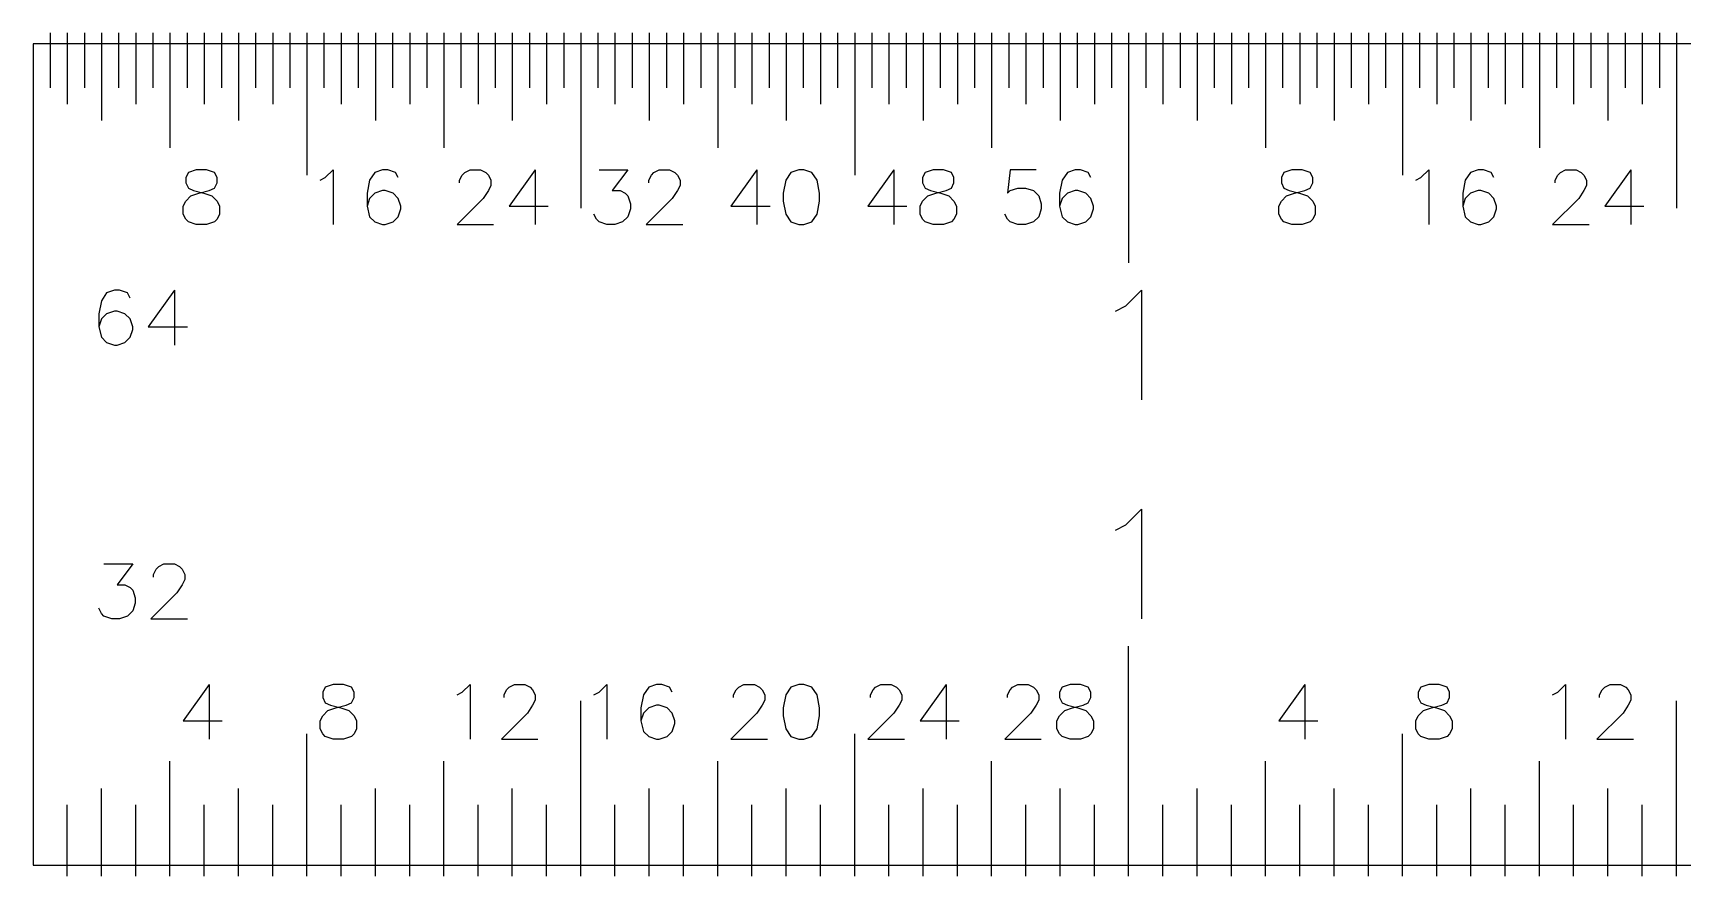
# Model space of a CAD drawing. Header units: inches. Extents: x 0 to 6, y -0.01 to 0.76.
# Drawn here: x 0 to 1.506, y -0.01 to 0.76 of the extents above; entities that cross this region are included whole.
import ezdxf

# ---------------------------------------------------------------- set-up
doc = ezdxf.new("R2010")
doc.units = ezdxf.units.IN
doc.header["$MEASUREMENT"] = 0
doc.layers.add('ENGRAVE', color=1, linetype='Continuous')
doc.layers.add('OUTLINE', color=8, linetype='Continuous')

msp = doc.modelspace()

# ---------------------------------------------------------------- linework, layer by layer
at = {"layer": 'ENGRAVE'}
for points in [[(0.0156, 0.76), (0.0156, 0.71)], [(0.0312, 0.76), (0.0312, 0.695)], [(0.0469, 0.76), (0.0469, 0.71)], [(0.0625, 0.76), (0.0625, 0.68)], [(0.0781, 0.76), (0.0781, 0.71)], [(0.0938, 0.76), (0.0938, 0.695)], [(0.1094, 0.76), (0.1094, 0.71)], [(0.125, 0.76), (0.125, 0.655)], [(0.1406, 0.76), (0.1406, 0.71)], [(0.1562, 0.76), (0.1562, 0.695)], [(0.1719, 0.76), (0.1719, 0.71)], [(0.1875, 0.76), (0.1875, 0.68)], [(0.2031, 0.76), (0.2031, 0.71)], [(0.2188, 0.76), (0.2188, 0.695)], [(0.2344, 0.76), (0.2344, 0.71)], [(0.25, 0.76), (0.25, 0.63)], [(0.2656, 0.76), (0.2656, 0.71)], [(0.2812, 0.76), (0.2812, 0.695)], [(0.2969, 0.76), (0.2969, 0.71)], [(0.3125, 0.76), (0.3125, 0.68)], [(0.3281, 0.76), (0.3281, 0.71)], [(0.3438, 0.76), (0.3438, 0.695)], [(0.3594, 0.76), (0.3594, 0.71)], [(0.375, 0.76), (0.375, 0.655)], [(0.3906, 0.76), (0.3906, 0.71)], [(0.4062, 0.76), (0.4062, 0.695)], [(0.4219, 0.76), (0.4219, 0.71)], [(0.4375, 0.76), (0.4375, 0.68)], [(0.4531, 0.76), (0.4531, 0.71)], [(0.4688, 0.76), (0.4688, 0.695)], [(0.4844, 0.76), (0.4844, 0.71)], [(0.5, 0.76), (0.5, 0.6)], [(0.5156, 0.76), (0.5156, 0.71)], [(0.5312, 0.76), (0.5312, 0.695)], [(0.5469, 0.76), (0.5469, 0.71)], [(0.5625, 0.76), (0.5625, 0.68)], [(0.5781, 0.76), (0.5781, 0.71)], [(0.5938, 0.76), (0.5938, 0.695)], [(0.6094, 0.76), (0.6094, 0.71)], [(0.625, 0.76), (0.625, 0.655)], [(0.6406, 0.76), (0.6406, 0.71)], [(0.6562, 0.76), (0.6562, 0.695)], [(0.6719, 0.76), (0.6719, 0.71)], [(0.6875, 0.76), (0.6875, 0.68)], [(0.7031, 0.76), (0.7031, 0.71)], [(0.7188, 0.76), (0.7188, 0.695)], [(0.7344, 0.76), (0.7344, 0.71)], [(0.75, 0.76), (0.75, 0.63)], [(0.7656, 0.76), (0.7656, 0.71)], [(0.7812, 0.76), (0.7812, 0.695)], [(0.7969, 0.76), (0.7969, 0.71)], [(0.8125, 0.76), (0.8125, 0.68)], [(0.8281, 0.76), (0.8281, 0.71)], [(0.8438, 0.76), (0.8438, 0.695)], [(0.8594, 0.76), (0.8594, 0.71)], [(0.875, 0.76), (0.875, 0.655)], [(0.8906, 0.76), (0.8906, 0.71)], [(0.9062, 0.76), (0.9062, 0.695)], [(0.9219, 0.76), (0.9219, 0.71)], [(0.9375, 0.76), (0.9375, 0.68)], [(0.9531, 0.76), (0.9531, 0.71)], [(0.9688, 0.76), (0.9688, 0.695)], [(0.9844, 0.76), (0.9844, 0.71)], [(1, 0.76), (1, 0.55)], [(1.0156, 0.76), (1.0156, 0.71)], [(1.0312, 0.76), (1.0312, 0.695)], [(1.0469, 0.76), (1.0469, 0.71)], [(1.0625, 0.76), (1.0625, 0.68)], [(1.0781, 0.76), (1.0781, 0.71)], [(1.0938, 0.76), (1.0938, 0.695)], [(1.1094, 0.76), (1.1094, 0.71)], [(1.125, 0.76), (1.125, 0.655)], [(1.1406, 0.76), (1.1406, 0.71)], [(1.1562, 0.76), (1.1562, 0.695)], [(1.1719, 0.76), (1.1719, 0.71)], [(1.1875, 0.76), (1.1875, 0.68)], [(1.2031, 0.76), (1.2031, 0.71)], [(1.2188, 0.76), (1.2188, 0.695)], [(1.2344, 0.76), (1.2344, 0.71)], [(1.25, 0.76), (1.25, 0.63)], [(1.2656, 0.76), (1.2656, 0.71)], [(1.2812, 0.76), (1.2812, 0.695)], [(1.2969, 0.76), (1.2969, 0.71)], [(1.3125, 0.76), (1.3125, 0.68)], [(1.3281, 0.76), (1.3281, 0.71)], [(1.3438, 0.76), (1.3438, 0.695)], [(1.3594, 0.76), (1.3594, 0.71)], [(1.375, 0.76), (1.375, 0.655)], [(1.3906, 0.76), (1.3906, 0.71)], [(1.4062, 0.76), (1.4062, 0.695)], [(1.4219, 0.76), (1.4219, 0.71)], [(1.4375, 0.76), (1.4375, 0.68)], [(1.4531, 0.76), (1.4531, 0.71)], [(1.4688, 0.76), (1.4688, 0.695)], [(1.4844, 0.76), (1.4844, 0.71)], [(1.5, 0.76), (1.5, 0.6)], [(0.1418, 0.6326), (0.1394, 0.6279)], [(0.1489, 0.635), (0.1418, 0.6326)], [(0.1584, 0.635), (0.1489, 0.635)], [(0.1656, 0.6326), (0.1584, 0.635)], [(0.168, 0.6279), (0.1656, 0.6326)], [(0.2668, 0.6279), (0.2739, 0.635)], [(0.2739, 0.635), (0.2739, 0.585)], [(0.312, 0.6326), (0.3072, 0.6255)], [(0.3191, 0.635), (0.312, 0.6326)], [(0.3239, 0.635), (0.3191, 0.635)], [(0.331, 0.6326), (0.3239, 0.635)], [(0.3334, 0.6279), (0.331, 0.6326)], [(0.3918, 0.6302), (0.3941, 0.6326)], [(0.3941, 0.6326), (0.3989, 0.635)], [(0.3989, 0.635), (0.4084, 0.635)], [(0.4084, 0.635), (0.4132, 0.6326)], [(0.4132, 0.6326), (0.4156, 0.6302)], [(0.4584, 0.635), (0.4346, 0.6017)], [(0.4584, 0.635), (0.4584, 0.585)], [(0.5168, 0.635), (0.543, 0.635)], [(0.543, 0.635), (0.5287, 0.616)], [(0.5644, 0.6302), (0.5668, 0.6326)], [(0.5668, 0.6326), (0.5715, 0.635)], [(0.5715, 0.635), (0.581, 0.635)], [(0.581, 0.635), (0.5858, 0.6326)], [(0.5858, 0.6326), (0.5882, 0.6302)], [(0.6608, 0.635), (0.637, 0.6017)], [(0.6608, 0.635), (0.6608, 0.585)], [(0.6918, 0.6326), (0.687, 0.6255)], [(0.6989, 0.635), (0.6918, 0.6326)], [(0.7037, 0.635), (0.6989, 0.635)], [(0.7108, 0.6326), (0.7037, 0.635)], [(0.7156, 0.6255), (0.7108, 0.6326)], [(0.7858, 0.635), (0.762, 0.6017)], [(0.7858, 0.635), (0.7858, 0.585)], [(0.8144, 0.6326), (0.812, 0.6279)], [(0.8215, 0.635), (0.8144, 0.6326)], [(0.831, 0.635), (0.8215, 0.635)], [(0.8382, 0.6326), (0.831, 0.635)], [(0.8406, 0.6279), (0.8382, 0.6326)], [(0.8918, 0.635), (0.8894, 0.6136)], [(0.9156, 0.635), (0.8918, 0.635)], [(0.9441, 0.6326), (0.9394, 0.6255)], [(0.9513, 0.635), (0.9441, 0.6326)], [(0.956, 0.635), (0.9513, 0.635)], [(0.9632, 0.6326), (0.956, 0.635)], [(0.9656, 0.6279), (0.9632, 0.6326)], [(1.1418, 0.6326), (1.1394, 0.6279)], [(1.1489, 0.635), (1.1418, 0.6326)], [(1.1584, 0.635), (1.1489, 0.635)], [(1.1656, 0.6326), (1.1584, 0.635)], [(1.168, 0.6279), (1.1656, 0.6326)], [(1.2668, 0.6279), (1.2739, 0.635)], [(1.2739, 0.635), (1.2739, 0.585)], [(1.312, 0.6326), (1.3072, 0.6255)], [(1.3191, 0.635), (1.312, 0.6326)], [(1.3239, 0.635), (1.3191, 0.635)], [(1.331, 0.6326), (1.3239, 0.635)], [(1.3334, 0.6279), (1.331, 0.6326)], [(1.3918, 0.6302), (1.3941, 0.6326)], [(1.3941, 0.6326), (1.3989, 0.635)], [(1.3989, 0.635), (1.4084, 0.635)], [(1.4084, 0.635), (1.4132, 0.6326)], [(1.4132, 0.6326), (1.4156, 0.6302)], [(1.4584, 0.635), (1.4346, 0.6017)], [(1.4584, 0.635), (1.4584, 0.585)], [(0.1394, 0.6279), (0.1394, 0.6231)], [(0.1394, 0.6231), (0.1418, 0.6183)], [(0.1418, 0.6183), (0.1465, 0.616)], [(0.1608, 0.616), (0.1656, 0.6183)], [(0.1656, 0.6183), (0.168, 0.6231)], [(0.168, 0.6231), (0.168, 0.6279)], [(0.262, 0.6255), (0.2668, 0.6279)], [(0.3072, 0.6255), (0.3049, 0.6136)], [(0.3894, 0.6255), (0.3918, 0.6302)], [(0.3894, 0.6231), (0.3894, 0.6255)], [(0.4156, 0.6302), (0.418, 0.6255)], [(0.418, 0.6207), (0.4156, 0.616)], [(0.418, 0.6255), (0.418, 0.6207)], [(0.562, 0.6255), (0.5644, 0.6302)], [(0.562, 0.6231), (0.562, 0.6255)], [(0.5882, 0.6302), (0.5906, 0.6255)], [(0.5906, 0.6207), (0.5882, 0.616)], [(0.5906, 0.6255), (0.5906, 0.6207)], [(0.687, 0.6255), (0.6846, 0.6136)], [(0.718, 0.6136), (0.7156, 0.6255)], [(0.812, 0.6279), (0.812, 0.6231)], [(0.812, 0.6231), (0.8144, 0.6183)], [(0.8144, 0.6183), (0.8191, 0.616)], [(0.8334, 0.616), (0.8382, 0.6183)], [(0.8382, 0.6183), (0.8406, 0.6231)], [(0.8406, 0.6231), (0.8406, 0.6279)], [(0.8918, 0.616), (0.8989, 0.6183)], [(0.8989, 0.6183), (0.906, 0.6183)], [(0.906, 0.6183), (0.9132, 0.616)], [(0.9394, 0.6255), (0.937, 0.6136)], [(1.1394, 0.6279), (1.1394, 0.6231)], [(1.1394, 0.6231), (1.1418, 0.6183)], [(1.1418, 0.6183), (1.1465, 0.616)], [(1.1608, 0.616), (1.1656, 0.6183)], [(1.1656, 0.6183), (1.168, 0.6231)], [(1.168, 0.6231), (1.168, 0.6279)], [(1.262, 0.6255), (1.2668, 0.6279)], [(1.3072, 0.6255), (1.3049, 0.6136)], [(1.3894, 0.6255), (1.3918, 0.6302)], [(1.3894, 0.6231), (1.3894, 0.6255)], [(1.4156, 0.6302), (1.418, 0.6255)], [(1.418, 0.6207), (1.4156, 0.616)], [(1.418, 0.6255), (1.418, 0.6207)], [(0.137, 0.6017), (0.1394, 0.6064)], [(0.1394, 0.6064), (0.1441, 0.6112)], [(0.1441, 0.6112), (0.1513, 0.6136)], [(0.1465, 0.616), (0.156, 0.6136)], [(0.1513, 0.6136), (0.1608, 0.616)], [(0.156, 0.6136), (0.1632, 0.6112)], [(0.1632, 0.6112), (0.168, 0.6064)], [(0.168, 0.6064), (0.1703, 0.6017)], [(0.3049, 0.6136), (0.3049, 0.6017)], [(0.3072, 0.6088), (0.3049, 0.6017)], [(0.312, 0.6136), (0.3072, 0.6088)], [(0.3191, 0.616), (0.312, 0.6136)], [(0.3215, 0.616), (0.3191, 0.616)], [(0.3287, 0.6136), (0.3215, 0.616)], [(0.3334, 0.6088), (0.3287, 0.6136)], [(0.3358, 0.6017), (0.3334, 0.6088)], [(0.4108, 0.6088), (0.387, 0.585)], [(0.4156, 0.616), (0.4108, 0.6088)], [(0.5287, 0.616), (0.5358, 0.616)], [(0.5358, 0.616), (0.5406, 0.6136)], [(0.5406, 0.6136), (0.543, 0.6112)], [(0.543, 0.6112), (0.5453, 0.604)], [(0.5453, 0.604), (0.5453, 0.5993)], [(0.5834, 0.6088), (0.5596, 0.585)], [(0.5882, 0.616), (0.5834, 0.6088)], [(0.6846, 0.6136), (0.6846, 0.6064)], [(0.6846, 0.6064), (0.687, 0.5945)], [(0.7156, 0.5945), (0.718, 0.6064)], [(0.718, 0.6064), (0.718, 0.6136)], [(0.8096, 0.6017), (0.812, 0.6064)], [(0.812, 0.6064), (0.8168, 0.6112)], [(0.8168, 0.6112), (0.8239, 0.6136)], [(0.8191, 0.616), (0.8287, 0.6136)], [(0.8239, 0.6136), (0.8334, 0.616)], [(0.8287, 0.6136), (0.8358, 0.6112)], [(0.8358, 0.6112), (0.8406, 0.6064)], [(0.8406, 0.6064), (0.843, 0.6017)], [(0.8894, 0.6136), (0.8918, 0.616)], [(0.9132, 0.616), (0.918, 0.6112)], [(0.918, 0.6112), (0.9203, 0.604)], [(0.9203, 0.604), (0.9203, 0.5993)], [(0.937, 0.6136), (0.937, 0.6017)], [(0.9394, 0.6088), (0.937, 0.6017)], [(0.9441, 0.6136), (0.9394, 0.6088)], [(0.9513, 0.616), (0.9441, 0.6136)], [(0.9537, 0.616), (0.9513, 0.616)], [(0.9608, 0.6136), (0.9537, 0.616)], [(0.9656, 0.6088), (0.9608, 0.6136)], [(0.968, 0.6017), (0.9656, 0.6088)], [(1.137, 0.6017), (1.1394, 0.6064)], [(1.1394, 0.6064), (1.1441, 0.6112)], [(1.1441, 0.6112), (1.1513, 0.6136)], [(1.1465, 0.616), (1.156, 0.6136)], [(1.1513, 0.6136), (1.1608, 0.616)], [(1.156, 0.6136), (1.1632, 0.6112)], [(1.1632, 0.6112), (1.168, 0.6064)], [(1.168, 0.6064), (1.1703, 0.6017)], [(1.3049, 0.6136), (1.3049, 0.6017)], [(1.3072, 0.6088), (1.3049, 0.6017)], [(1.312, 0.6136), (1.3072, 0.6088)], [(1.3191, 0.616), (1.312, 0.6136)], [(1.3215, 0.616), (1.3191, 0.616)], [(1.3287, 0.6136), (1.3215, 0.616)], [(1.3334, 0.6088), (1.3287, 0.6136)], [(1.3358, 0.6017), (1.3334, 0.6088)], [(1.4108, 0.6088), (1.387, 0.585)], [(1.4156, 0.616), (1.4108, 0.6088)], [(0.137, 0.5945), (0.137, 0.6017)], [(0.1394, 0.5898), (0.137, 0.5945)], [(0.1418, 0.5874), (0.1394, 0.5898)], [(0.1489, 0.585), (0.1418, 0.5874)], [(0.1656, 0.5874), (0.1584, 0.585)], [(0.168, 0.5898), (0.1656, 0.5874)], [(0.1703, 0.5945), (0.168, 0.5898)], [(0.1703, 0.6017), (0.1703, 0.5945)], [(0.3049, 0.6017), (0.3072, 0.5921)], [(0.3072, 0.5921), (0.312, 0.5874)], [(0.312, 0.5874), (0.3191, 0.585)], [(0.3215, 0.585), (0.3287, 0.5874)], [(0.3287, 0.5874), (0.3334, 0.5921)], [(0.3334, 0.5921), (0.3358, 0.5993)], [(0.3358, 0.5993), (0.3358, 0.6017)], [(0.4346, 0.6017), (0.4703, 0.6017)], [(0.5144, 0.5898), (0.512, 0.5945)], [(0.5168, 0.5874), (0.5144, 0.5898)], [(0.5239, 0.585), (0.5168, 0.5874)], [(0.5382, 0.5874), (0.531, 0.585)], [(0.543, 0.5921), (0.5382, 0.5874)], [(0.5453, 0.5993), (0.543, 0.5921)], [(0.637, 0.6017), (0.6727, 0.6017)], [(0.687, 0.5945), (0.6918, 0.5874)], [(0.6918, 0.5874), (0.6989, 0.585)], [(0.7037, 0.585), (0.7108, 0.5874)], [(0.7108, 0.5874), (0.7156, 0.5945)], [(0.762, 0.6017), (0.7977, 0.6017)], [(0.8096, 0.5945), (0.8096, 0.6017)], [(0.812, 0.5898), (0.8096, 0.5945)], [(0.8144, 0.5874), (0.812, 0.5898)], [(0.8215, 0.585), (0.8144, 0.5874)], [(0.8382, 0.5874), (0.831, 0.585)], [(0.8406, 0.5898), (0.8382, 0.5874)], [(0.843, 0.5945), (0.8406, 0.5898)], [(0.843, 0.6017), (0.843, 0.5945)], [(0.8894, 0.5898), (0.887, 0.5945)], [(0.8918, 0.5874), (0.8894, 0.5898)], [(0.8989, 0.585), (0.8918, 0.5874)], [(0.9132, 0.5874), (0.906, 0.585)], [(0.918, 0.5921), (0.9132, 0.5874)], [(0.9203, 0.5993), (0.918, 0.5921)], [(0.937, 0.6017), (0.9394, 0.5921)], [(0.9394, 0.5921), (0.9441, 0.5874)], [(0.9441, 0.5874), (0.9513, 0.585)], [(0.9537, 0.585), (0.9608, 0.5874)], [(0.9608, 0.5874), (0.9656, 0.5921)], [(0.9656, 0.5921), (0.968, 0.5993)], [(0.968, 0.5993), (0.968, 0.6017)], [(1.137, 0.5945), (1.137, 0.6017)], [(1.1394, 0.5898), (1.137, 0.5945)], [(1.1418, 0.5874), (1.1394, 0.5898)], [(1.1489, 0.585), (1.1418, 0.5874)], [(1.1656, 0.5874), (1.1584, 0.585)], [(1.168, 0.5898), (1.1656, 0.5874)], [(1.1703, 0.5945), (1.168, 0.5898)], [(1.1703, 0.6017), (1.1703, 0.5945)], [(1.3049, 0.6017), (1.3072, 0.5921)], [(1.3072, 0.5921), (1.312, 0.5874)], [(1.312, 0.5874), (1.3191, 0.585)], [(1.3215, 0.585), (1.3287, 0.5874)], [(1.3287, 0.5874), (1.3334, 0.5921)], [(1.3334, 0.5921), (1.3358, 0.5993)], [(1.3358, 0.5993), (1.3358, 0.6017)], [(1.4346, 0.6017), (1.4703, 0.6017)], [(0.1584, 0.585), (0.1489, 0.585)], [(0.3191, 0.585), (0.3215, 0.585)], [(0.387, 0.585), (0.4203, 0.585)], [(0.531, 0.585), (0.5239, 0.585)], [(0.5596, 0.585), (0.593, 0.585)], [(0.6989, 0.585), (0.7037, 0.585)], [(0.831, 0.585), (0.8215, 0.585)], [(0.906, 0.585), (0.8989, 0.585)], [(0.9513, 0.585), (0.9537, 0.585)], [(1.1584, 0.585), (1.1489, 0.585)], [(1.3191, 0.585), (1.3215, 0.585)], [(1.387, 0.585), (1.4203, 0.585)], [(0.0624, 0.5155), (0.06, 0.5036)], [(0.0671, 0.5226), (0.0624, 0.5155)], [(0.0743, 0.525), (0.0671, 0.5226)], [(0.079, 0.525), (0.0743, 0.525)], [(0.0862, 0.5226), (0.079, 0.525)], [(0.0886, 0.5179), (0.0862, 0.5226)], [(0.129, 0.525), (0.1052, 0.4917)], [(0.129, 0.525), (0.129, 0.475)], [(0.9976, 0.5107), (1.0119, 0.525)], [(1.0119, 0.525), (1.0119, 0.425)], [(0.06, 0.5036), (0.06, 0.4917)], [(0.0624, 0.4988), (0.06, 0.4917)], [(0.0671, 0.5036), (0.0624, 0.4988)], [(0.0743, 0.506), (0.0671, 0.5036)], [(0.0767, 0.506), (0.0743, 0.506)], [(0.0838, 0.5036), (0.0767, 0.506)], [(0.0886, 0.4988), (0.0838, 0.5036)], [(0.091, 0.4917), (0.0886, 0.4988)], [(0.9881, 0.506), (0.9976, 0.5107)], [(0.06, 0.4917), (0.0624, 0.4821)], [(0.0624, 0.4821), (0.0671, 0.4774)], [(0.0838, 0.4774), (0.0886, 0.4821)], [(0.0886, 0.4821), (0.091, 0.4893)], [(0.091, 0.4893), (0.091, 0.4917)], [(0.1052, 0.4917), (0.141, 0.4917)], [(0.0671, 0.4774), (0.0743, 0.475)], [(0.0743, 0.475), (0.0767, 0.475)], [(0.0767, 0.475), (0.0838, 0.4774)], [(0.9976, 0.3107), (1.0119, 0.325)], [(1.0119, 0.325), (1.0119, 0.225)], [(0.9881, 0.306), (0.9976, 0.3107)], [(0.0648, 0.275), (0.091, 0.275)], [(0.091, 0.275), (0.0767, 0.256)], [(0.1124, 0.2702), (0.1148, 0.2726)], [(0.1148, 0.2726), (0.1195, 0.275)], [(0.1195, 0.275), (0.129, 0.275)], [(0.129, 0.275), (0.1338, 0.2726)], [(0.1338, 0.2726), (0.1362, 0.2702)], [(0.11, 0.2655), (0.1124, 0.2702)], [(0.11, 0.2631), (0.11, 0.2655)], [(0.1362, 0.2702), (0.1386, 0.2655)], [(0.1386, 0.2607), (0.1362, 0.256)], [(0.1386, 0.2655), (0.1386, 0.2607)], [(0.0767, 0.256), (0.0838, 0.256)], [(0.0838, 0.256), (0.0886, 0.2536)], [(0.0886, 0.2536), (0.091, 0.2512)], [(0.091, 0.2512), (0.0933, 0.244)], [(0.0933, 0.244), (0.0933, 0.2393)], [(0.1314, 0.2488), (0.1076, 0.225)], [(0.1362, 0.256), (0.1314, 0.2488)], [(0.0624, 0.2298), (0.06, 0.2345)], [(0.0648, 0.2274), (0.0624, 0.2298)], [(0.0719, 0.225), (0.0648, 0.2274)], [(0.0862, 0.2274), (0.079, 0.225)], [(0.091, 0.2321), (0.0862, 0.2274)], [(0.0933, 0.2393), (0.091, 0.2321)], [(0.079, 0.225), (0.0719, 0.225)], [(0.1076, 0.225), (0.141, 0.225)], [(1, -0.01), (1, 0.2)], [(0.1608, 0.165), (0.137, 0.1317)], [(0.1608, 0.165), (0.1608, 0.115)], [(0.2668, 0.1626), (0.2644, 0.1579)], [(0.2644, 0.1579), (0.2644, 0.1531)], [(0.2644, 0.1531), (0.2668, 0.1483)], [(0.2739, 0.165), (0.2668, 0.1626)], [(0.2834, 0.165), (0.2739, 0.165)], [(0.2906, 0.1626), (0.2834, 0.165)], [(0.293, 0.1579), (0.2906, 0.1626)], [(0.2906, 0.1483), (0.293, 0.1531)], [(0.293, 0.1531), (0.293, 0.1579)], [(0.387, 0.1555), (0.3918, 0.1579)], [(0.3918, 0.1579), (0.3989, 0.165)], [(0.3989, 0.165), (0.3989, 0.115)], [(0.4299, 0.1555), (0.4322, 0.1602)], [(0.4299, 0.1531), (0.4299, 0.1555)], [(0.4322, 0.1602), (0.4346, 0.1626)], [(0.4346, 0.1626), (0.4394, 0.165)], [(0.4394, 0.165), (0.4489, 0.165)], [(0.4489, 0.165), (0.4537, 0.1626)], [(0.4537, 0.1626), (0.456, 0.1602)], [(0.456, 0.1602), (0.4584, 0.1555)], [(0.4584, 0.1507), (0.456, 0.146)], [(0.4584, 0.1555), (0.4584, 0.1507)], [(0.512, 0.1555), (0.5168, 0.1579)], [(0.5168, 0.1579), (0.5239, 0.165)], [(0.5239, 0.165), (0.5239, 0.115)], [(0.5572, 0.1555), (0.5549, 0.1436)], [(0.562, 0.1626), (0.5572, 0.1555)], [(0.5691, 0.165), (0.562, 0.1626)], [(0.5739, 0.165), (0.5691, 0.165)], [(0.581, 0.1626), (0.5739, 0.165)], [(0.5834, 0.1579), (0.581, 0.1626)], [(0.6394, 0.1555), (0.6418, 0.1602)], [(0.6394, 0.1531), (0.6394, 0.1555)], [(0.6418, 0.1602), (0.6441, 0.1626)], [(0.6441, 0.1626), (0.6489, 0.165)], [(0.6489, 0.165), (0.6584, 0.165)], [(0.6584, 0.165), (0.6632, 0.1626)], [(0.6632, 0.1626), (0.6656, 0.1602)], [(0.6656, 0.1602), (0.668, 0.1555)], [(0.668, 0.1507), (0.6656, 0.146)], [(0.668, 0.1555), (0.668, 0.1507)], [(0.687, 0.1555), (0.6846, 0.1436)], [(0.6918, 0.1626), (0.687, 0.1555)], [(0.6989, 0.165), (0.6918, 0.1626)], [(0.7037, 0.165), (0.6989, 0.165)], [(0.7108, 0.1626), (0.7037, 0.165)], [(0.7156, 0.1555), (0.7108, 0.1626)], [(0.718, 0.1436), (0.7156, 0.1555)], [(0.7644, 0.1555), (0.7668, 0.1602)], [(0.7644, 0.1531), (0.7644, 0.1555)], [(0.7668, 0.1602), (0.7691, 0.1626)], [(0.7691, 0.1626), (0.7739, 0.165)], [(0.7739, 0.165), (0.7834, 0.165)], [(0.7834, 0.165), (0.7882, 0.1626)], [(0.7882, 0.1626), (0.7906, 0.1602)], [(0.7906, 0.1602), (0.793, 0.1555)], [(0.793, 0.1507), (0.7906, 0.146)], [(0.793, 0.1555), (0.793, 0.1507)], [(0.8334, 0.165), (0.8096, 0.1317)], [(0.8334, 0.165), (0.8334, 0.115)], [(0.8894, 0.1555), (0.8918, 0.1602)], [(0.8894, 0.1531), (0.8894, 0.1555)], [(0.8918, 0.1602), (0.8941, 0.1626)], [(0.8941, 0.1626), (0.8989, 0.165)], [(0.8989, 0.165), (0.9084, 0.165)], [(0.9084, 0.165), (0.9132, 0.1626)], [(0.9132, 0.1626), (0.9156, 0.1602)], [(0.9156, 0.1602), (0.918, 0.1555)], [(0.918, 0.1507), (0.9156, 0.146)], [(0.918, 0.1555), (0.918, 0.1507)], [(0.9394, 0.1626), (0.937, 0.1579)], [(0.937, 0.1579), (0.937, 0.1531)], [(0.937, 0.1531), (0.9394, 0.1483)], [(0.9465, 0.165), (0.9394, 0.1626)], [(0.956, 0.165), (0.9465, 0.165)], [(0.9632, 0.1626), (0.956, 0.165)], [(0.9656, 0.1579), (0.9632, 0.1626)], [(0.9632, 0.1483), (0.9656, 0.1531)], [(0.9656, 0.1531), (0.9656, 0.1579)], [(1.1608, 0.165), (1.137, 0.1317)], [(1.1608, 0.165), (1.1608, 0.115)], [(1.2668, 0.1626), (1.2644, 0.1579)], [(1.2644, 0.1579), (1.2644, 0.1531)], [(1.2644, 0.1531), (1.2668, 0.1483)], [(1.2739, 0.165), (1.2668, 0.1626)], [(1.2834, 0.165), (1.2739, 0.165)], [(1.2906, 0.1626), (1.2834, 0.165)], [(1.293, 0.1579), (1.2906, 0.1626)], [(1.2906, 0.1483), (1.293, 0.1531)], [(1.293, 0.1531), (1.293, 0.1579)], [(1.387, 0.1555), (1.3918, 0.1579)], [(1.3918, 0.1579), (1.3989, 0.165)], [(1.3989, 0.165), (1.3989, 0.115)], [(1.4299, 0.1555), (1.4322, 0.1602)], [(1.4299, 0.1531), (1.4299, 0.1555)], [(1.4322, 0.1602), (1.4346, 0.1626)], [(1.4346, 0.1626), (1.4394, 0.165)], [(1.4394, 0.165), (1.4489, 0.165)], [(1.4489, 0.165), (1.4537, 0.1626)], [(1.4537, 0.1626), (1.456, 0.1602)], [(1.456, 0.1602), (1.4584, 0.1555)], [(1.4584, 0.1507), (1.456, 0.146)], [(1.4584, 0.1555), (1.4584, 0.1507)], [(0.262, 0.1317), (0.2644, 0.1364)], [(0.2644, 0.1364), (0.2691, 0.1412)], [(0.2668, 0.1483), (0.2715, 0.146)], [(0.2691, 0.1412), (0.2763, 0.1436)], [(0.2715, 0.146), (0.281, 0.1436)], [(0.2763, 0.1436), (0.2858, 0.146)], [(0.281, 0.1436), (0.2882, 0.1412)], [(0.2858, 0.146), (0.2906, 0.1483)], [(0.2882, 0.1412), (0.293, 0.1364)], [(0.293, 0.1364), (0.2953, 0.1317)], [(0.4513, 0.1388), (0.4275, 0.115)], [(0.456, 0.146), (0.4513, 0.1388)], [(0.5, -0.01), (0.5, 0.15)], [(0.5549, 0.1436), (0.5549, 0.1317)], [(0.5572, 0.1388), (0.5549, 0.1317)], [(0.562, 0.1436), (0.5572, 0.1388)], [(0.5691, 0.146), (0.562, 0.1436)], [(0.5715, 0.146), (0.5691, 0.146)], [(0.5787, 0.1436), (0.5715, 0.146)], [(0.5834, 0.1388), (0.5787, 0.1436)], [(0.5858, 0.1317), (0.5834, 0.1388)], [(0.6608, 0.1388), (0.637, 0.115)], [(0.6656, 0.146), (0.6608, 0.1388)], [(0.6846, 0.1436), (0.6846, 0.1364)], [(0.6846, 0.1364), (0.687, 0.1245)], [(0.7156, 0.1245), (0.718, 0.1364)], [(0.718, 0.1364), (0.718, 0.1436)], [(0.7858, 0.1388), (0.762, 0.115)], [(0.7906, 0.146), (0.7858, 0.1388)], [(0.9108, 0.1388), (0.887, 0.115)], [(0.9156, 0.146), (0.9108, 0.1388)], [(0.9346, 0.1317), (0.937, 0.1364)], [(0.937, 0.1364), (0.9418, 0.1412)], [(0.9394, 0.1483), (0.9441, 0.146)], [(0.9418, 0.1412), (0.9489, 0.1436)], [(0.9441, 0.146), (0.9537, 0.1436)], [(0.9489, 0.1436), (0.9584, 0.146)], [(0.9537, 0.1436), (0.9608, 0.1412)], [(0.9584, 0.146), (0.9632, 0.1483)], [(0.9608, 0.1412), (0.9656, 0.1364)], [(0.9656, 0.1364), (0.968, 0.1317)], [(1.262, 0.1317), (1.2644, 0.1364)], [(1.2644, 0.1364), (1.2691, 0.1412)], [(1.2668, 0.1483), (1.2715, 0.146)], [(1.2691, 0.1412), (1.2763, 0.1436)], [(1.2715, 0.146), (1.281, 0.1436)], [(1.2763, 0.1436), (1.2858, 0.146)], [(1.281, 0.1436), (1.2882, 0.1412)], [(1.2858, 0.146), (1.2906, 0.1483)], [(1.2882, 0.1412), (1.293, 0.1364)], [(1.293, 0.1364), (1.2953, 0.1317)], [(1.4513, 0.1388), (1.4275, 0.115)], [(1.456, 0.146), (1.4513, 0.1388)], [(1.5, -0.01), (1.5, 0.15)], [(0.137, 0.1317), (0.1727, 0.1317)], [(0.262, 0.1245), (0.262, 0.1317)], [(0.2644, 0.1198), (0.262, 0.1245)], [(0.2953, 0.1245), (0.293, 0.1198)], [(0.2953, 0.1317), (0.2953, 0.1245)], [(0.5549, 0.1317), (0.5572, 0.1221)], [(0.5572, 0.1221), (0.562, 0.1174)], [(0.5787, 0.1174), (0.5834, 0.1221)], [(0.5834, 0.1221), (0.5858, 0.1293)], [(0.5858, 0.1293), (0.5858, 0.1317)], [(0.687, 0.1245), (0.6918, 0.1174)], [(0.7108, 0.1174), (0.7156, 0.1245)], [(0.8096, 0.1317), (0.8453, 0.1317)], [(0.9346, 0.1245), (0.9346, 0.1317)], [(0.937, 0.1198), (0.9346, 0.1245)], [(0.968, 0.1245), (0.9656, 0.1198)], [(0.968, 0.1317), (0.968, 0.1245)], [(1.137, 0.1317), (1.1727, 0.1317)], [(1.262, 0.1245), (1.262, 0.1317)], [(1.2644, 0.1198), (1.262, 0.1245)], [(1.2953, 0.1245), (1.293, 0.1198)], [(1.2953, 0.1317), (1.2953, 0.1245)], [(0.25, -0.01), (0.25, 0.12)], [(0.2668, 0.1174), (0.2644, 0.1198)], [(0.2739, 0.115), (0.2668, 0.1174)], [(0.2834, 0.115), (0.2739, 0.115)], [(0.2906, 0.1174), (0.2834, 0.115)], [(0.293, 0.1198), (0.2906, 0.1174)], [(0.4275, 0.115), (0.4608, 0.115)], [(0.562, 0.1174), (0.5691, 0.115)], [(0.5691, 0.115), (0.5715, 0.115)], [(0.5715, 0.115), (0.5787, 0.1174)], [(0.637, 0.115), (0.6703, 0.115)], [(0.6918, 0.1174), (0.6989, 0.115)], [(0.6989, 0.115), (0.7037, 0.115)], [(0.7037, 0.115), (0.7108, 0.1174)], [(0.75, -0.01), (0.75, 0.12)], [(0.762, 0.115), (0.7953, 0.115)], [(0.887, 0.115), (0.9203, 0.115)], [(0.9394, 0.1174), (0.937, 0.1198)], [(0.9465, 0.115), (0.9394, 0.1174)], [(0.956, 0.115), (0.9465, 0.115)], [(0.9632, 0.1174), (0.956, 0.115)], [(0.9656, 0.1198), (0.9632, 0.1174)], [(1.25, -0.01), (1.25, 0.12)], [(1.2668, 0.1174), (1.2644, 0.1198)], [(1.2739, 0.115), (1.2668, 0.1174)], [(1.2834, 0.115), (1.2739, 0.115)], [(1.2906, 0.1174), (1.2834, 0.115)], [(1.293, 0.1198), (1.2906, 0.1174)], [(1.4275, 0.115), (1.4608, 0.115)], [(0.125, -0.01), (0.125, 0.095)], [(0.375, -0.01), (0.375, 0.095)], [(0.625, -0.01), (0.625, 0.095)], [(0.875, -0.01), (0.875, 0.095)], [(1.125, -0.01), (1.125, 0.095)], [(1.375, -0.01), (1.375, 0.095)], [(0.0625, -0.01), (0.0625, 0.07)], [(0.1875, -0.01), (0.1875, 0.07)], [(0.3125, -0.01), (0.3125, 0.07)], [(0.4375, -0.01), (0.4375, 0.07)], [(0.5625, -0.01), (0.5625, 0.07)], [(0.6875, -0.01), (0.6875, 0.07)], [(0.8125, -0.01), (0.8125, 0.07)], [(0.9375, -0.01), (0.9375, 0.07)], [(1.0625, -0.01), (1.0625, 0.07)], [(1.1875, -0.01), (1.1875, 0.07)], [(1.3125, -0.01), (1.3125, 0.07)], [(1.4375, -0.01), (1.4375, 0.07)], [(0.0312, -0.01), (0.0312, 0.055)], [(0.0938, -0.01), (0.0938, 0.055)], [(0.1562, -0.01), (0.1562, 0.055)], [(0.2188, -0.01), (0.2188, 0.055)], [(0.2812, -0.01), (0.2812, 0.055)], [(0.3438, -0.01), (0.3438, 0.055)], [(0.4062, -0.01), (0.4062, 0.055)], [(0.4688, -0.01), (0.4688, 0.055)], [(0.5312, -0.01), (0.5312, 0.055)], [(0.5938, -0.01), (0.5938, 0.055)], [(0.6562, -0.01), (0.6562, 0.055)], [(0.7188, -0.01), (0.7188, 0.055)], [(0.7812, -0.01), (0.7812, 0.055)], [(0.8438, -0.01), (0.8438, 0.055)], [(0.9062, -0.01), (0.9062, 0.055)], [(0.9688, -0.01), (0.9688, 0.055)], [(1.0312, -0.01), (1.0312, 0.055)], [(1.0938, -0.01), (1.0938, 0.055)], [(1.1562, -0.01), (1.1562, 0.055)], [(1.2188, -0.01), (1.2188, 0.055)], [(1.2812, -0.01), (1.2812, 0.055)], [(1.3438, -0.01), (1.3438, 0.055)], [(1.4062, -0.01), (1.4062, 0.055)], [(1.4688, -0.01), (1.4688, 0.055)]]:
    msp.add_lwpolyline(points, dxfattribs=at)
at = {"layer": 'OUTLINE'}
msp.add_lwpolyline([(0, 0), (6, 0), (6, 0.75), (0, 0.75)], close=True, dxfattribs=at)

doc.saveas('drawing.dxf')
